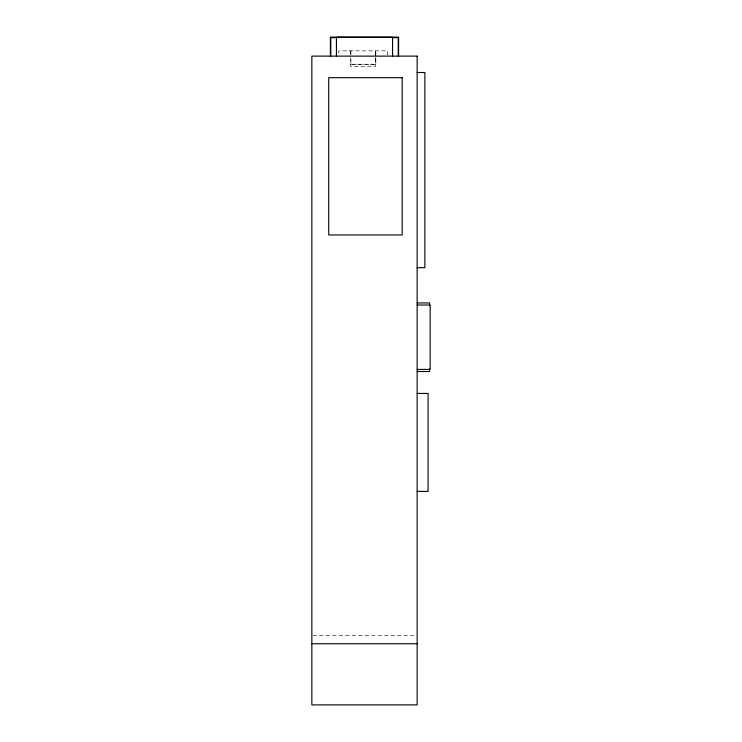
<?xml version="1.0" encoding="UTF-8"?>
<svg xmlns="http://www.w3.org/2000/svg" width="742" height="742" viewBox="0 0 742 742"><rect width="100%" height="100%" fill="white"/><g stroke="black" fill="none" stroke-linecap="round" stroke-linejoin="round"><path stroke-width="0.56" stroke-dasharray="3.71 2.78" d="M350.567 64.229L375.804 64.229L375.804 57.542L375.721 66.483L350.641 66.483L350.567 57.542M313.003 635.393L415.993 635.393M387.676 55.075L387.676 50.855L338.695 50.855L338.695 55.075M375.433 50.855L375.433 56.503M375.433 57.635L375.433 64.415L350.938 64.415L350.938 57.635M350.938 50.855L350.938 56.503M350.641 50.855L350.641 56.438M375.804 56.42L375.804 50.855L375.721 56.438"/><path stroke-width="1.11" d="M335.301 37.666L330.784 37.666L330.784 56.123M393.705 37.666L398.222 37.666L398.222 56.123M417.152 72.512L424.878 72.512L424.878 267.677L417.152 267.677M417.152 302.931L429.59 302.931L429.59 304.099M417.152 305.027L430.147 305.027L430.147 369.414L417.152 369.414M417.152 371.501L429.59 371.501L429.59 370.332M417.152 393.436L428.078 393.436L428.078 491.399L417.152 491.399M311.853 643.741L417.152 643.741M429.59 304.628L429.59 305.741M429.59 368.7L429.59 369.813M398.593 56.123L398.593 37.1L330.403 37.1L330.403 56.123M392.574 56.123L392.574 37.285L336.432 37.285L336.432 56.123M417.152 56.123L311.853 56.123L311.853 704.9L417.152 704.9L417.152 56.123M402.192 77.669L328.725 77.669L328.725 234.964L402.192 234.964L402.192 77.669"/></g></svg>
